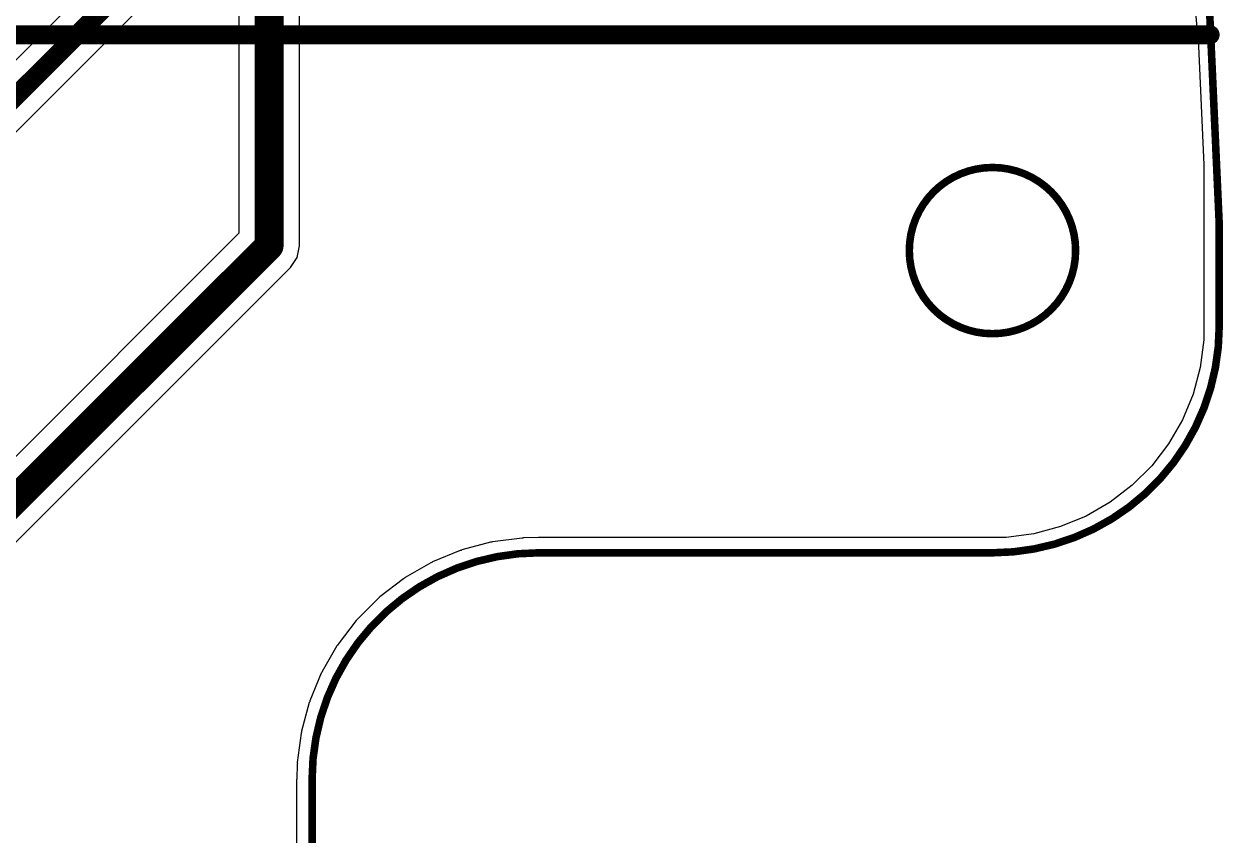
# Model space of a CAD drawing. Header units: millimetres. Extents: x -1.58 to 1.58, y -1.38 to 3.35.
# Drawn here: x 0.952 to 1.577, y 1.723 to 2.146 of the extents above; entities that cross this region are included whole.
import ezdxf

# ---------------------------------------------------------------- set-up
doc = ezdxf.new("R2010")
doc.units = ezdxf.units.MM
doc.header["$MEASUREMENT"] = 0
for name, color, linetype in [('BottomLayer', 5, 'Continuous'), ('Mechanical1', 6, 'Continuous'), ('Mechanical15', 56, 'Continuous'), ('TopLayer', 1, 'Continuous')]:
    doc.layers.add(name, color=color, linetype=linetype)

msp = doc.modelspace()

# ---------------------------------------------------------------- linework, layer by layer
at = {"layer": 'BottomLayer'}
for p, q in [((1.5584, 2.19574), (1.56398, 2.1341)), ((1.56398, 2.1341), (1.56678, 2.07227)), ((1.56678, 2.07227), (1.56678, 2.04133)), ((1.56678, 2.04133), (1.56678, 1.98097)), ((1.56678, 1.98097), (1.56489, 1.96667)), ((1.56489, 1.96667), (1.56116, 1.95273)), ((1.56116, 1.95273), (1.55563, 1.9394)), ((1.55563, 1.9394), (1.54842, 1.9269)), ((1.54842, 1.9269), (1.53964, 1.91545)), ((1.53964, 1.91545), (1.52943, 1.90525)), ((1.52943, 1.90525), (1.51798, 1.89646)), ((1.51798, 1.89646), (1.50549, 1.88925)), ((1.50549, 1.88925), (1.49215, 1.88372)), ((1.47822, 1.87999), (1.46391, 1.87811)), ((1.49215, 1.88372), (1.47822, 1.87999)), ((1.19535, 1.87556), (1.18043, 1.87156)), ((1.19588, 1.8756), (1.19535, 1.87556)), ((1.19638, 1.87577), (1.19588, 1.8756)), ((1.2117, 1.87778), (1.19638, 1.87577)), ((1.2121, 1.87776), (1.2117, 1.87778)), ((1.21249, 1.87785), (1.2121, 1.87776)), ((1.22021, 1.8781), (1.21249, 1.87785)), ((1.22034, 1.87808), (1.22021, 1.8781)), ((1.22047, 1.87811), (1.22034, 1.87808)), ((1.45669, 1.87811), (1.22047, 1.87811)), ((1.46391, 1.87811), (1.45669, 1.87811)), ((1.17944, 1.87123), (1.16516, 1.86532)), ((1.17995, 1.87133), (1.17944, 1.87123)), ((1.18043, 1.87156), (1.17995, 1.87133)), ((1.16422, 1.86485), (1.15084, 1.85713)), ((1.16472, 1.86502), (1.16422, 1.86485)), ((1.16516, 1.86532), (1.16472, 1.86502)), ((1.14997, 1.85654), (1.13771, 1.84714)), ((1.15044, 1.85678), (1.14997, 1.85654)), ((1.15084, 1.85713), (1.15044, 1.85678)), ((1.13692, 1.84644), (1.126, 1.83552)), ((1.13736, 1.84674), (1.13692, 1.84644)), ((1.13771, 1.84714), (1.13736, 1.84674)), ((1.1253, 1.83473), (1.1159, 1.82247)), ((1.1257, 1.83508), (1.1253, 1.83473)), ((1.126, 1.83552), (1.1257, 1.83508)), ((1.11532, 1.8216), (1.10759, 1.80822)), ((1.11566, 1.822), (1.11532, 1.8216)), ((1.1159, 1.82247), (1.11566, 1.822)), ((1.10713, 1.80728), (1.10121, 1.79301)), ((1.10742, 1.80772), (1.10713, 1.80728)), ((1.10759, 1.80822), (1.10742, 1.80772)), ((1.10111, 1.79249), (1.10088, 1.79201)), ((1.10121, 1.79301), (1.10111, 1.79249)), ((1.10088, 1.79201), (1.09688, 1.77709)), ((1.09667, 1.77606), (1.09466, 1.76074)), ((1.09684, 1.77656), (1.09667, 1.77606)), ((1.09688, 1.77709), (1.09684, 1.77656)), ((1.09459, 1.75996), (1.09434, 1.75223)), ((1.09468, 1.76034), (1.09459, 1.75996)), ((1.09466, 1.76074), (1.09468, 1.76034)), ((1.09436, 1.7521), (1.09433, 1.75197)), ((1.09433, 1.75197), (1.09433, 1.00394)), ((1.09434, 1.75223), (1.09436, 1.7521))]:
    msp.add_line(p, q, dxfattribs=at)
at = {"layer": 'Mechanical1', "const_width": 0.00394}
for points in [[(1.23032, 2.95276, -0.182676), (1.5748, 2.04133)], [(1.5748, 1.98819, -0.414214), (1.45669, 1.87008)], [(1.10236, 1.75197, -0.414214), (1.22047, 1.87008)]]:
    msp.add_lwpolyline(points, format="xyb", dxfattribs=at)
at = {"layer": 'Mechanical1'}
for points, const_width in [([(1.5, 2.02756, 1), (1.41339, 2.02756, 1)], 0.00394), ([(1.57382, 2.04133, 1), (1.57579, 2.04133, 1)], 0.00197), ([(1.57382, 2.04133, 1), (1.57579, 2.04133, 1)], 0.00197), ([(1.4124, 2.02756, 1), (1.41437, 2.02756, 1)], 0.00197), ([(1.49902, 2.02756, 1), (1.50098, 2.02756, 1)], 0.00197), ([(1.57382, 1.98819, 1), (1.57579, 1.98819, 1)], 0.00197), ([(1.57382, 1.98819, 1), (1.57579, 1.98819, 1)], 0.00197), ([(1.21949, 1.87008, 1), (1.22146, 1.87008, 1)], 0.00197), ([(1.21949, 1.87008, 1), (1.22146, 1.87008, 1)], 0.00197), ([(1.45571, 1.87008, 1), (1.45768, 1.87008, 1)], 0.00197), ([(1.45571, 1.87008, 1), (1.45768, 1.87008, 1)], 0.00197), ([(1.10138, 1.75197, 1), (1.10335, 1.75197, 1)], 0.00197), ([(1.10138, 1.75197, 1), (1.10335, 1.75197, 1)], 0.00197)]:
    msp.add_lwpolyline(points, format="xyb", close=True, dxfattribs=dict(at, const_width=const_width))
at = {"layer": 'Mechanical1', "const_width": 0.00394}
for points in [[(1.5748, 1.98819), (1.5748, 2.04133)], [(1.22047, 1.87008), (1.45669, 1.87008)], [(1.10236, 1.00394), (1.10236, 1.75197)]]:
    msp.add_lwpolyline(points, dxfattribs=at)
at = {"layer": 'Mechanical15', "const_width": 0.01}
msp.add_lwpolyline([(0.715, 2.14), (1.57, 2.14)], dxfattribs=at)
at = {"layer": 'Mechanical15', "const_width": 0.005}
msp.add_lwpolyline([(1.5675, 2.14, 1), (1.5725, 2.14, 1)], format="xyb", close=True, dxfattribs=at)
at = {"layer": 'TopLayer'}
for p, q in [((1.01725, 2.196), (0.86059, 2.03933)), ((1.0642, 2.19279), (1.0642, 2.03655)), ((1.0958, 2.03), (1.0958, 2.19279)), ((1.5584, 2.19574), (1.56398, 2.1341)), ((0.87545, 2.01671), (1.03988, 2.18113)), ((1.56398, 2.1341), (1.56678, 2.07227)), ((1.56678, 2.07227), (1.56678, 2.04133)), ((1.0642, 2.03655), (0.89, 1.86235)), ((1.56678, 2.04133), (1.56678, 1.98097)), ((1.0946, 2.02395), (1.0958, 2.03)), ((1.09117, 2.01883), (1.0946, 2.02395)), ((0.9058, 1.83345), (1.09117, 2.01883)), ((1.56678, 1.98097), (1.56489, 1.96667)), ((1.56489, 1.96667), (1.56116, 1.95273)), ((1.56116, 1.95273), (1.55563, 1.9394)), ((1.55563, 1.9394), (1.54842, 1.9269)), ((1.54842, 1.9269), (1.53964, 1.91545)), ((1.53964, 1.91545), (1.52943, 1.90525)), ((1.52943, 1.90525), (1.51798, 1.89646)), ((1.51798, 1.89646), (1.50549, 1.88925)), ((1.50549, 1.88925), (1.49215, 1.88372)), ((1.47822, 1.87999), (1.46391, 1.87811)), ((1.49215, 1.88372), (1.47822, 1.87999)), ((1.19535, 1.87556), (1.18043, 1.87156)), ((1.19588, 1.8756), (1.19535, 1.87556)), ((1.19638, 1.87577), (1.19588, 1.8756)), ((1.2117, 1.87778), (1.19638, 1.87577)), ((1.2121, 1.87776), (1.2117, 1.87778)), ((1.21249, 1.87785), (1.2121, 1.87776)), ((1.22021, 1.8781), (1.21249, 1.87785)), ((1.22034, 1.87808), (1.22021, 1.8781)), ((1.22047, 1.87811), (1.22034, 1.87808)), ((1.45669, 1.87811), (1.22047, 1.87811)), ((1.46391, 1.87811), (1.45669, 1.87811)), ((1.17944, 1.87123), (1.16516, 1.86532)), ((1.17995, 1.87133), (1.17944, 1.87123)), ((1.18043, 1.87156), (1.17995, 1.87133)), ((1.16422, 1.86485), (1.15084, 1.85713)), ((1.16472, 1.86502), (1.16422, 1.86485)), ((1.16516, 1.86532), (1.16472, 1.86502)), ((1.14997, 1.85654), (1.13771, 1.84714)), ((1.15044, 1.85678), (1.14997, 1.85654)), ((1.15084, 1.85713), (1.15044, 1.85678)), ((1.13692, 1.84644), (1.126, 1.83552)), ((1.13736, 1.84674), (1.13692, 1.84644)), ((1.13771, 1.84714), (1.13736, 1.84674)), ((1.1253, 1.83473), (1.1159, 1.82247)), ((1.1257, 1.83508), (1.1253, 1.83473)), ((1.126, 1.83552), (1.1257, 1.83508)), ((1.11532, 1.8216), (1.10759, 1.80822)), ((1.11566, 1.822), (1.11532, 1.8216)), ((1.1159, 1.82247), (1.11566, 1.822)), ((1.10713, 1.80728), (1.10121, 1.79301)), ((1.10742, 1.80772), (1.10713, 1.80728)), ((1.10759, 1.80822), (1.10742, 1.80772)), ((1.10111, 1.79249), (1.10088, 1.79201)), ((1.10121, 1.79301), (1.10111, 1.79249)), ((1.10088, 1.79201), (1.09688, 1.77709)), ((1.09667, 1.77606), (1.09466, 1.76074)), ((1.09684, 1.77656), (1.09667, 1.77606)), ((1.09688, 1.77709), (1.09684, 1.77656)), ((1.09459, 1.75996), (1.09434, 1.75223)), ((1.09468, 1.76034), (1.09459, 1.75996)), ((1.09466, 1.76074), (1.09468, 1.76034)), ((1.09436, 1.7521), (1.09433, 1.75197)), ((1.09433, 1.75197), (1.09433, 1.00394)), ((1.09434, 1.75223), (1.09436, 1.7521))]:
    msp.add_line(p, q, dxfattribs=at)
for points, const_width in [([(1.08, 2.03), (1.08, 2.205)], 0.015), ([(0.86608, 2.02608), (1.03051, 2.19051)], 0.01), ([(0.89, 1.84), (1.08, 2.03)], 0.015)]:
    msp.add_lwpolyline(points, dxfattribs=dict(at, const_width=const_width))
at = {"layer": 'TopLayer', "const_width": 0.0075}
msp.add_lwpolyline([(1.07625, 2.03, 1), (1.08375, 2.03, 1)], format="xyb", close=True, dxfattribs=at)
msp.add_lwpolyline([(1.07625, 2.03, 1), (1.08375, 2.03, 1)], format="xyb", close=True, dxfattribs=at)

doc.saveas('drawing.dxf')
